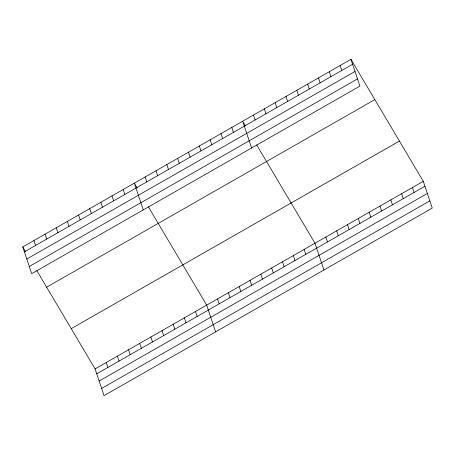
<?xml version="1.0" encoding="UTF-8"?>
<svg xmlns="http://www.w3.org/2000/svg" width="455" height="455" viewBox="0 0 455 455"><rect width="100%" height="100%" fill="white"/><g stroke="black" fill="none" stroke-linecap="round" stroke-linejoin="round"><path stroke-width="0.68" d="M350.964 59.349L359.911 86.103L31.702 273.671L22.75 246.923L350.964 59.349L423.298 181.329L432.25 208.077L104.036 395.651L95.089 368.897L36.792 270.6M24.394 251.843L352.608 64.269M26.805 259.043L355.019 71.475M29.291 266.465L357.505 78.897M46.62 287.173L374.835 99.605M71.213 328.647L399.427 141.078M95.089 368.897L423.298 181.329M96.733 373.817L424.947 186.249M99.144 381.023L427.353 193.449M101.624 388.445L429.838 200.871M245.461 125.984L242.651 121.252L251.604 148M256.694 144.929L314.991 243.226L323.937 269.974M137.148 187.881L134.344 183.149L143.291 209.897M148.387 206.826L206.678 305.123L215.63 331.877M22.75 246.923L25.56 251.655M412.469 187.517L414.113 192.437M401.64 193.705L403.284 198.625M390.805 199.899L392.455 204.818M340.13 65.543L341.779 70.462M379.976 206.087L381.62 211.006M329.301 71.731L330.944 76.65M369.147 212.275L370.791 217.194M318.472 77.919L320.115 82.838M358.312 218.468L359.956 223.382M307.637 84.112L309.286 89.026M347.483 224.656L349.127 229.576M296.808 90.3L298.452 95.22M336.649 230.844L338.298 235.764M285.979 96.488L287.623 101.408M325.82 237.038L327.464 241.952M275.144 102.682L276.794 107.596M264.315 108.87L265.959 113.79M304.156 249.414L305.805 254.334M253.486 115.058L255.13 119.978M293.327 255.608L294.971 260.522M282.498 261.796L284.142 266.715M231.822 127.44L233.466 132.359M271.663 267.984L273.313 272.903M220.988 133.628L222.637 138.547M260.834 274.177L262.478 279.091M210.159 139.821L211.802 144.736M250.005 280.365L251.649 285.285M199.33 146.01L200.974 150.929M239.171 286.553L240.82 291.473M188.495 152.198L190.144 157.117M228.342 292.747L229.985 297.661M177.666 158.391L179.31 163.305M217.513 298.935L219.156 303.855M166.837 164.579L168.481 169.499M156.002 170.767L157.652 175.687M195.519 311.504L197.163 316.418M145.173 176.961L146.817 181.875M184.36 317.88L186.004 322.8M173.201 324.256L174.845 329.175M123.186 189.525L124.829 194.444M162.043 330.631L163.686 335.551M112.027 195.9L113.67 200.82M150.884 337.013L152.527 341.927M100.862 202.282L102.511 207.196M139.725 343.388L141.368 348.308M89.703 208.657L91.353 213.577M128.566 349.764L130.21 354.684M78.544 215.033L80.194 219.953M117.407 356.146L119.051 361.06M67.385 221.414L69.035 226.328M106.248 362.521L107.892 367.441M56.227 227.79L57.876 232.71M45.068 234.166L46.711 239.085M33.909 240.547L35.553 245.461"/></g></svg>
